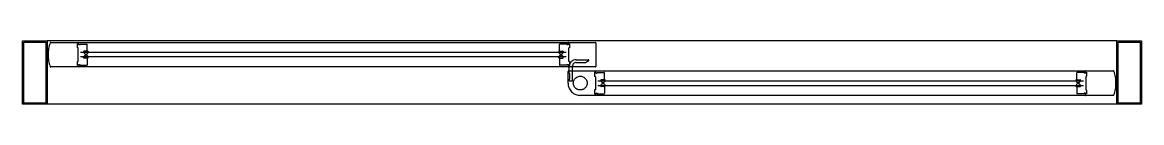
# Model space of a CAD drawing. Header units: millimetres. Extents: x -121354 to 132141, y -64344 to 350.
# Drawn here: x 45760 to 47760, y -13010 to -12896 of the extents above; entities that cross this region are included whole.
import ezdxf

# ---------------------------------------------------------------- set-up
doc = ezdxf.new("R2010")
doc.units = ezdxf.units.MM
doc.layers.add('Block_SSD_2001', color=7, linetype='CONTINUOUS')

msp = doc.modelspace()

# ---------------------------------------------------------------- linework, layer by layer
at = {"layer": 'Block_SSD_2001'}
for points, degree in [([(45760.1, -12895.6, 0), (45804.1, -12895.6, 0)], 1), ([(45760.1, -13009.6, 0), (45760.1, -12895.6, 0)], 1), ([(45762.4, -12897.9, 0), (45801.8, -12897.9, 0)], 1), ([(45762.4, -13007.3, 0), (45762.4, -12897.9, 0)], 1), ([(45801.8, -12897.9, 0), (45801.8, -13007.3, 0)], 1), ([(47716.1, -12895.6, 0), (45804.1, -12895.6, 0)], 1), ([(45804.1, -12895.6, 0), (45804.1, -13009.6, 0)], 1), ([(45810.7, -12898.6, 0), (45860.1, -12898.6, 0)], 1), ([(45861.1, -12902, 0), (45861.1, -12898.6, 0)], 1), ([(45861.1, -12898.6, 0), (46735.1, -12898.6, 0)], 1), ([(46735.1, -12902, 0), (46735.1, -12898.6, 0)], 1), ([(46736.1, -12898.6, 0), (46784.1, -12898.6, 0)], 1), ([(46785.1, -12899.6, 0), (46785.1, -12941.6, 0)], 1), ([(47716.1, -12895.6, 0), (47760.1, -12895.6, 0)], 1), ([(47716.1, -13009.6, 0), (47716.1, -12895.6, 0)], 1), ([(47718.4, -12897.9, 0), (47757.8, -12897.9, 0)], 1), ([(47718.4, -13007.3, 0), (47718.4, -12897.9, 0)], 1), ([(47757.8, -12897.9, 0), (47757.8, -13007.3, 0)], 1), ([(47760.1, -12895.6, 0), (47760.1, -13009.6, 0)], 1), ([(45858.6, -12908.1, 0), (45858.6, -12901, 0)], 1), ([(45858.6, -12901, 0), (45861.2, -12902.5, 0)], 1), ([(45859.3, -12908.6, 0), (45859.1, -12908.6, 0)], 1), ([(45860, -12931.8, 0), (45860, -12909.3, 0)], 1), ([(45861.2, -12902.5, 0), (45861.2, -12902.6, 0), (45861.3, -12902.6, 0)], 2), ([(45861.3, -12902.6, 0), (45862.8, -12902.6, 0)], 1), ([(45863.1, -12902.3, 0), (45863.1, -12901.8, 0)], 1), ([(45863.4, -12901.6, 0), (45875.8, -12901.6, 0)], 1), ([(46732.1, -12916.6, 0), (45864.1, -12916.6, 0)], 1), ([(45869.6, -12915.1, 0), (45869.6, -12915.6, 0)], 1), ([(45877.1, -12914.6, 0), (45870.1, -12914.6, 0)], 1), ([(45875.1, -12914.6, 0), (45874.8, -12914.6, 0)], 1), ([(45876.1, -12913.6, 0), (45876.1, -12901.9, 0)], 1), ([(45877.6, -12915.1, 0), (45877.6, -12915.6, 0)], 1), ([(46718.6, -12915.1, 0), (46718.6, -12915.6, 0)], 1), ([(46719.1, -12914.6, 0), (46726.1, -12914.6, 0)], 1), ([(46720.1, -12913.6, 0), (46720.1, -12901.9, 0)], 1), ([(46732.9, -12901.6, 0), (46720.4, -12901.6, 0)], 1), ([(46721.1, -12914.6, 0), (46721.4, -12914.6, 0)], 1), ([(46726.6, -12915.1, 0), (46726.6, -12915.6, 0)], 1), ([(46733.1, -12902.3, 0), (46733.1, -12901.8, 0)], 1), ([(46734.9, -12902.6, 0), (46733.4, -12902.6, 0)], 1), ([(46734.9, -12902.6, 0), (46735, -12902.6, 0), (46735, -12902.5, 0)], 2), ([(46735, -12902.5, 0), (46737.6, -12901, 0)], 1), ([(46736.2, -12909.3, 0), (46736.2, -12931.8, 0)], 1), ([(46737.1, -12908.6, 0), (46737, -12908.6, 0)], 1), ([(46737.6, -12901, 0), (46737.6, -12908.1, 0)], 1), ([(45858.6, -12940.1, 0), (45858.6, -12933.1, 0)], 1), ([(45861.2, -12938.6, 0), (45858.6, -12940.1, 0)], 1), ([(45859.1, -12932.6, 0), (45859.3, -12932.6, 0)], 1), ([(45861.1, -12939.2, 0), (45861.1, -12942.6, 0)], 1), ([(45861.3, -12938.6, 0), (45861.2, -12938.6, 0), (45861.2, -12938.6, 0)], 2), ([(45861.3, -12938.6, 0), (45862.8, -12938.6, 0)], 1), ([(45863.1, -12938.9, 0), (45863.1, -12939.3, 0)], 1), ([(45863.4, -12939.6, 0), (45875.8, -12939.6, 0)], 1), ([(46732.1, -12924.6, 0), (45864.1, -12924.6, 0)], 1), ([(45869.6, -12926.1, 0), (45869.6, -12925.6, 0)], 1), ([(45877.1, -12926.6, 0), (45870.1, -12926.6, 0)], 1), ([(45876.1, -12927.6, 0), (45876.1, -12939.3, 0)], 1), ([(45877.6, -12926.1, 0), (45877.6, -12925.6, 0)], 1), ([(46718.6, -12926.1, 0), (46718.6, -12925.6, 0)], 1), ([(46719.1, -12926.6, 0), (46726.1, -12926.6, 0)], 1), ([(46720.1, -12927.6, 0), (46720.1, -12939.3, 0)], 1), ([(46732.9, -12939.6, 0), (46720.4, -12939.6, 0)], 1), ([(46721.1, -12926.6, 0), (46721.4, -12926.6, 0)], 1), ([(46724.1, -12926.6, 0), (46723.8, -12926.6, 0)], 1), ([(46726.6, -12926.1, 0), (46726.6, -12925.6, 0)], 1), ([(46733.1, -12938.9, 0), (46733.1, -12939.3, 0)], 1), ([(46734.9, -12938.6, 0), (46733.4, -12938.6, 0)], 1), ([(46735, -12938.6, 0), (46735, -12938.6, 0), (46734.9, -12938.6, 0)], 2), ([(46737.6, -12940.1, 0), (46735, -12938.6, 0)], 1), ([(46735.1, -12939.2, 0), (46735.1, -12942.6, 0)], 1), ([(46737, -12932.6, 0), (46737.1, -12932.6, 0)], 1), ([(46737.6, -12933.1, 0), (46737.6, -12940.1, 0)], 1), ([(46749.4, -12929.6, 0), (46771.4, -12929.6, 0)], 1), ([(46749.4, -12934.6, 0), (46766.2, -12934.6, 0)], 1), ([(46766.2, -12934.6, 0), (46766.4, -12934.6, 0), (46766.6, -12934.5, 0), (46766.7, -12934.4, 0)], 3), ([(46766.7, -12934.4, 0), (46771.9, -12931.4, 0)], 1), ([(45860.1, -12942.6, 0), (45810.7, -12942.6, 0)], 1), ([(46735.1, -12942.6, 0), (45861.1, -12942.6, 0)], 1), ([(46735.1, -12971.6, 0), (46735.1, -12950.6, 0)], 1), ([(46784.1, -12942.6, 0), (46736.1, -12942.6, 0)], 1), ([(46736.1, -12949.6, 0), (46784.1, -12949.6, 0)], 1), ([(46737.4, -12954.1, 0), (46737.4, -12941.6, 0)], 1), ([(46737.9, -12954.6, 0), (46738.1, -12954.6, 0)], 1), ([(46738.4, -12964.3, 0), (46738.4, -12954.9, 0)], 1), ([(46743.4, -12967.3, 0), (46743.4, -12940.6, 0)], 1), ([(46782.6, -12952, 0), (46782.6, -12959.1, 0)], 1), ([(46785.2, -12953.5, 0), (46782.6, -12952, 0)], 1), ([(46783.1, -12959.6, 0), (46783.3, -12959.6, 0)], 1), ([(46785.1, -12949.6, 0), (47659.3, -12949.6, 0)], 1), ([(46785.1, -12953, 0), (46785.1, -12949.6, 0)], 1), ([(46785.2, -12953.5, 0), (46785.2, -12953.6, 0), (46785.3, -12953.6, 0)], 2), ([(46785.3, -12953.6, 0), (46786.8, -12953.6, 0)], 1), ([(46787.1, -12953.3, 0), (46787.1, -12952.8, 0)], 1), ([(46787.4, -12952.6, 0), (46799.8, -12952.6, 0)], 1), ([(46800.1, -12964.6, 0), (46800.1, -12952.9, 0)], 1), ([(47644.3, -12964.6, 0), (47644.3, -12952.9, 0)], 1), ([(47657.1, -12952.6, 0), (47644.6, -12952.6, 0)], 1), ([(47657.3, -12953.3, 0), (47657.3, -12952.8, 0)], 1), ([(47659.1, -12953.6, 0), (47657.6, -12953.6, 0)], 1), ([(47659.1, -12953.6, 0), (47659.2, -12953.6, 0), (47659.2, -12953.5, 0)], 2), ([(47659.2, -12953.5, 0), (47661.8, -12952, 0)], 1), ([(47659.3, -12953, 0), (47659.3, -12949.6, 0)], 1), ([(47660.3, -12949.6, 0), (47709.7, -12949.6, 0)], 1), ([(47661.3, -12959.6, 0), (47661.2, -12959.6, 0)], 1), ([(47661.8, -12952, 0), (47661.8, -12959.1, 0)], 1), ([(46737.4, -12967.3, 0), (46737.4, -12965.1, 0)], 1), ([(46737.7, -12967.6, 0), (46743.1, -12967.6, 0)], 1), ([(46737.9, -12964.6, 0), (46738.1, -12964.6, 0)], 1), ([(46784, -12960.3, 0), (46784, -12982.8, 0)], 1), ([(46788.1, -12967.6, 0), (47656.3, -12967.6, 0)], 1), ([(46788.1, -12975.6, 0), (47656.3, -12975.6, 0)], 1), ([(46793.6, -12966.1, 0), (46793.6, -12966.6, 0)], 1), ([(46793.6, -12977.1, 0), (46793.6, -12976.6, 0)], 1), ([(46801.1, -12965.6, 0), (46794.1, -12965.6, 0)], 1), ([(46801.1, -12977.6, 0), (46794.1, -12977.6, 0)], 1), ([(46796.1, -12977.6, 0), (46796.4, -12977.6, 0)], 1), ([(46799.1, -12965.6, 0), (46798.8, -12965.6, 0)], 1), ([(46799.1, -12977.6, 0), (46798.8, -12977.6, 0)], 1), ([(46800.1, -12978.6, 0), (46800.1, -12990.3, 0)], 1), ([(46801.6, -12966.1, 0), (46801.6, -12966.6, 0)], 1), ([(46801.6, -12977.1, 0), (46801.6, -12976.6, 0)], 1), ([(47642.8, -12966.1, 0), (47642.8, -12966.6, 0)], 1), ([(47642.8, -12977.1, 0), (47642.8, -12976.6, 0)], 1), ([(47643.3, -12965.6, 0), (47650.3, -12965.6, 0)], 1), ([(47643.3, -12977.6, 0), (47650.3, -12977.6, 0)], 1), ([(47644.3, -12978.6, 0), (47644.3, -12990.3, 0)], 1), ([(47645.3, -12977.6, 0), (47645.6, -12977.6, 0)], 1), ([(47650.8, -12966.1, 0), (47650.8, -12966.6, 0)], 1), ([(47650.8, -12977.1, 0), (47650.8, -12976.6, 0)], 1), ([(47660.4, -12960.3, 0), (47660.4, -12982.8, 0)], 1), ([(46784.1, -12993.6, 0), (46757.1, -12993.6, 0)], 1), ([(46782.6, -12984.1, 0), (46782.6, -12991.1, 0)], 1), ([(46782.6, -12991.1, 0), (46785.2, -12989.6, 0)], 1), ([(46783.3, -12983.6, 0), (46783.1, -12983.6, 0)], 1), ([(46785.1, -12990.2, 0), (46785.1, -12993.6, 0)], 1), ([(47659.3, -12993.6, 0), (46785.1, -12993.6, 0)], 1), ([(46785.3, -12989.6, 0), (46785.2, -12989.6, 0), (46785.2, -12989.6, 0)], 2), ([(46785.3, -12989.6, 0), (46786.8, -12989.6, 0)], 1), ([(46787.1, -12989.9, 0), (46787.1, -12990.3, 0)], 1), ([(46787.4, -12990.6, 0), (46799.8, -12990.6, 0)], 1), ([(47657.1, -12990.6, 0), (47644.6, -12990.6, 0)], 1), ([(47657.3, -12989.9, 0), (47657.3, -12990.3, 0)], 1), ([(47659.1, -12989.6, 0), (47657.6, -12989.6, 0)], 1), ([(47659.2, -12989.6, 0), (47659.2, -12989.6, 0), (47659.1, -12989.6, 0)], 2), ([(47661.8, -12991.1, 0), (47659.2, -12989.6, 0)], 1), ([(47659.3, -12990.2, 0), (47659.3, -12993.6, 0)], 1), ([(47709.7, -12993.6, 0), (47660.3, -12993.6, 0)], 1), ([(47661.2, -12983.6, 0), (47661.3, -12983.6, 0)], 1), ([(47661.8, -12984.1, 0), (47661.8, -12991.1, 0)], 1), ([(45804.1, -13009.6, 0), (45760.1, -13009.6, 0)], 1), ([(45801.8, -13007.3, 0), (45762.4, -13007.3, 0)], 1), ([(47716.1, -13009.6, 0), (45804.1, -13009.6, 0)], 1), ([(47760.1, -13009.6, 0), (47716.1, -13009.6, 0)], 1), ([(47757.8, -13007.3, 0), (47718.4, -13007.3, 0)], 1)]:
    msp.add_open_spline(points, degree=degree, dxfattribs=at)
for points, knots in [([(45809.8, -12899.2, 0), (45808.6, -12902.6, 0), (45807.7, -12906.1, 0), (45807, -12909.7, 0), (45806.4, -12913.2, 0), (45806.1, -12916.9, 0), (45806.1, -12920.6, 0), (45806.1, -12924.2, 0), (45806.4, -12927.9, 0), (45807, -12931.5, 0), (45807.7, -12935.1, 0), (45808.6, -12938.6, 0), (45809.8, -12941.9, 0)], [5.9433484, 5.9433484, 5.9433484, 5.9433484, 6.1132668, 6.1132668, 6.1132668, 6.2831853, 6.2831853, 6.2831853, 6.4531038, 6.4531038, 6.4531038, 6.6230222, 6.6230222, 6.6230222, 6.6230222]), ([(45810.7, -12898.6, 0), (45810.5, -12898.6, 0), (45810.3, -12898.6, 0), (45810.1, -12898.8, 0), (45810, -12898.9, 0), (45809.8, -12899.1, 0), (45809.8, -12899.2, 0)], [4.712389, 4.712389, 4.712389, 4.712389, 5.327869, 5.327869, 5.327869, 5.943348, 5.943348, 5.943348, 5.943348]), ([(45810.7, -12898.6, 0), (45810.5, -12898.6, 0), (45810.3, -12898.6, 0), (45810.1, -12898.8, 0), (45810, -12898.9, 0), (45809.8, -12899.1, 0), (45809.8, -12899.2, 0)], [4.712389, 4.712389, 4.712389, 4.712389, 5.327869, 5.327869, 5.327869, 5.943348, 5.943348, 5.943348, 5.943348]), ([(45861.1, -12899.6, 0), (45861.1, -12899.3, 0), (45861, -12899.1, 0), (45860.8, -12898.9, 0), (45860.6, -12898.7, 0), (45860.3, -12898.6, 0), (45860.1, -12898.6, 0)], [3.141593, 3.141593, 3.141593, 3.141593, 3.926991, 3.926991, 3.926991, 4.712389, 4.712389, 4.712389, 4.712389]), ([(46736.1, -12898.6, 0), (46735.9, -12898.6, 0), (46735.6, -12898.7, 0), (46735.4, -12898.9, 0), (46735.2, -12899.1, 0), (46735.1, -12899.3, 0), (46735.1, -12899.6, 0)], [4.712389, 4.712389, 4.712389, 4.712389, 5.497787, 5.497787, 5.497787, 6.283185, 6.283185, 6.283185, 6.283185]), ([(46736.1, -12898.6, 0), (46735.9, -12898.6, 0), (46735.6, -12898.7, 0), (46735.4, -12898.9, 0), (46735.2, -12899.1, 0), (46735.1, -12899.3, 0), (46735.1, -12899.6, 0)], [4.712389, 4.712389, 4.712389, 4.712389, 5.497787, 5.497787, 5.497787, 6.283185, 6.283185, 6.283185, 6.283185]), ([(46785.1, -12899.6, 0), (46785.1, -12899.3, 0), (46785, -12899.1, 0), (46784.8, -12898.9, 0), (46784.6, -12898.7, 0), (46784.3, -12898.6, 0), (46784.1, -12898.6, 0)], [3.141593, 3.141593, 3.141593, 3.141593, 3.926991, 3.926991, 3.926991, 4.712389, 4.712389, 4.712389, 4.712389]), ([(45858.6, -12908.1, 0), (45858.6, -12908.2, 0), (45858.6, -12908.3, 0), (45858.7, -12908.4, 0), (45858.8, -12908.5, 0), (45859, -12908.6, 0), (45859.1, -12908.6, 0)], [0, 0, 0, 0, 0.785398, 0.785398, 0.785398, 1.570796, 1.570796, 1.570796, 1.570796]), ([(45860, -12909.3, 0), (45860, -12909.1, 0), (45859.9, -12908.9, 0), (45859.8, -12908.8, 0), (45859.6, -12908.6, 0), (45859.4, -12908.6, 0), (45859.3, -12908.6, 0)], [3.141593, 3.141593, 3.141593, 3.141593, 3.926991, 3.926991, 3.926991, 4.712389, 4.712389, 4.712389, 4.712389]), ([(45860.7, -12902.2, 0), (45860.7, -12902.3, 0), (45860.8, -12902.3, 0), (45861, -12902.2, 0), (45861.1, -12902.2, 0), (45861.1, -12902.1, 0), (45861.1, -12902, 0)], [1.047198, 1.047198, 1.047198, 1.047198, 2.094395, 2.094395, 2.094395, 3.141593, 3.141593, 3.141593, 3.141593]), ([(45862.8, -12902.6, 0), (45862.9, -12902.6, 0), (45863, -12902.5, 0), (45863, -12902.5, 0), (45863.1, -12902.4, 0), (45863.1, -12902.3, 0), (45863.1, -12902.3, 0)], [1.570796, 1.570796, 1.570796, 1.570796, 2.356194, 2.356194, 2.356194, 3.141593, 3.141593, 3.141593, 3.141593]), ([(45863.4, -12901.6, 0), (45863.3, -12901.6, 0), (45863.2, -12901.6, 0), (45863.2, -12901.6, 0), (45863.1, -12901.7, 0), (45863.1, -12901.8, 0), (45863.1, -12901.8, 0)], [4.712389, 4.712389, 4.712389, 4.712389, 5.497787, 5.497787, 5.497787, 6.283185, 6.283185, 6.283185, 6.283185]), ([(45870.1, -12914.6, 0), (45870, -12914.6, 0), (45869.8, -12914.6, 0), (45869.7, -12914.7, 0), (45869.6, -12914.8, 0), (45869.6, -12915, 0), (45869.6, -12915.1, 0)], [4.712389, 4.712389, 4.712389, 4.712389, 5.497787, 5.497787, 5.497787, 6.283185, 6.283185, 6.283185, 6.283185]), ([(45869.6, -12915.6, 0), (45869.6, -12916, 0), (45869.7, -12916.5, 0), (45869.9, -12917, 0), (45870.1, -12917.5, 0), (45870.4, -12918, 0), (45870.8, -12918.4, 0), (45871.2, -12918.8, 0), (45871.6, -12919.1, 0), (45872.1, -12919.3, 0), (45872.6, -12919.5, 0), (45873.1, -12919.6, 0), (45873.6, -12919.6, 0), (45874.1, -12919.6, 0), (45874.6, -12919.5, 0), (45875.1, -12919.3, 0), (45875.6, -12919.1, 0), (45876, -12918.8, 0), (45876.4, -12918.4, 0), (45876.8, -12918, 0), (45877.1, -12917.5, 0), (45877.3, -12917, 0), (45877.5, -12916.5, 0), (45877.6, -12916, 0), (45877.6, -12915.6, 0)], [0, 0, 0, 0, 0.392699, 0.392699, 0.392699, 0.785398, 0.785398, 0.785398, 1.178097, 1.178097, 1.178097, 1.570796, 1.570796, 1.570796, 1.963495, 1.963495, 1.963495, 2.356194, 2.356194, 2.356194, 2.748894, 2.748894, 2.748894, 3.141593, 3.141593, 3.141593, 3.141593]), ([(45875.1, -12914.6, 0), (45875.3, -12914.6, 0), (45875.6, -12914.5, 0), (45875.8, -12914.3, 0), (45876, -12914.1, 0), (45876.1, -12913.8, 0), (45876.1, -12913.6, 0)], [1.570796, 1.570796, 1.570796, 1.570796, 2.356194, 2.356194, 2.356194, 3.141593, 3.141593, 3.141593, 3.141593]), ([(45876.1, -12901.9, 0), (45876.1, -12901.8, 0), (45876.1, -12901.7, 0), (45876, -12901.7, 0), (45876, -12901.6, 0), (45875.9, -12901.6, 0), (45875.8, -12901.6, 0)], [3.141593, 3.141593, 3.141593, 3.141593, 3.926991, 3.926991, 3.926991, 4.712389, 4.712389, 4.712389, 4.712389]), ([(45877.6, -12915.1, 0), (45877.6, -12915, 0), (45877.6, -12914.8, 0), (45877.5, -12914.7, 0), (45877.4, -12914.6, 0), (45877.2, -12914.6, 0), (45877.1, -12914.6, 0)], [3.141593, 3.141593, 3.141593, 3.141593, 3.926991, 3.926991, 3.926991, 4.712389, 4.712389, 4.712389, 4.712389]), ([(46719.1, -12914.6, 0), (46719, -12914.6, 0), (46718.8, -12914.6, 0), (46718.7, -12914.7, 0), (46718.6, -12914.8, 0), (46718.6, -12915, 0), (46718.6, -12915.1, 0)], [4.712389, 4.712389, 4.712389, 4.712389, 5.497787, 5.497787, 5.497787, 6.283185, 6.283185, 6.283185, 6.283185]), ([(46718.6, -12915.6, 0), (46718.6, -12916, 0), (46718.7, -12916.5, 0), (46718.9, -12917, 0), (46719.1, -12917.5, 0), (46719.4, -12918, 0), (46719.8, -12918.4, 0), (46720.2, -12918.8, 0), (46720.6, -12919.1, 0), (46721.1, -12919.3, 0), (46721.6, -12919.5, 0), (46722.1, -12919.6, 0), (46722.6, -12919.6, 0), (46723.1, -12919.6, 0), (46723.6, -12919.5, 0), (46724.1, -12919.3, 0), (46724.6, -12919.1, 0), (46725, -12918.8, 0), (46725.4, -12918.4, 0), (46725.8, -12918, 0), (46726.1, -12917.5, 0), (46726.3, -12917, 0), (46726.5, -12916.5, 0), (46726.6, -12916, 0), (46726.6, -12915.6, 0)], [0, 0, 0, 0, 0.392699, 0.392699, 0.392699, 0.785398, 0.785398, 0.785398, 1.178097, 1.178097, 1.178097, 1.570796, 1.570796, 1.570796, 1.963495, 1.963495, 1.963495, 2.356194, 2.356194, 2.356194, 2.748894, 2.748894, 2.748894, 3.141593, 3.141593, 3.141593, 3.141593]), ([(46720.4, -12901.6, 0), (46720.3, -12901.6, 0), (46720.2, -12901.6, 0), (46720.2, -12901.7, 0), (46720.1, -12901.7, 0), (46720.1, -12901.8, 0), (46720.1, -12901.9, 0)], [4.712389, 4.712389, 4.712389, 4.712389, 5.497787, 5.497787, 5.497787, 6.283185, 6.283185, 6.283185, 6.283185]), ([(46720.1, -12913.6, 0), (46720.1, -12913.8, 0), (46720.2, -12914.1, 0), (46720.4, -12914.3, 0), (46720.6, -12914.5, 0), (46720.9, -12914.6, 0), (46721.1, -12914.6, 0)], [0, 0, 0, 0, 0.785398, 0.785398, 0.785398, 1.570796, 1.570796, 1.570796, 1.570796]), ([(46726.6, -12915.1, 0), (46726.6, -12915, 0), (46726.6, -12914.8, 0), (46726.5, -12914.7, 0), (46726.4, -12914.6, 0), (46726.2, -12914.6, 0), (46726.1, -12914.6, 0)], [3.141593, 3.141593, 3.141593, 3.141593, 3.926991, 3.926991, 3.926991, 4.712389, 4.712389, 4.712389, 4.712389]), ([(46733.1, -12901.8, 0), (46733.1, -12901.8, 0), (46733.1, -12901.7, 0), (46733, -12901.6, 0), (46733, -12901.6, 0), (46732.9, -12901.6, 0), (46732.9, -12901.6, 0)], [3.141593, 3.141593, 3.141593, 3.141593, 3.926991, 3.926991, 3.926991, 4.712389, 4.712389, 4.712389, 4.712389]), ([(46733.1, -12902.3, 0), (46733.1, -12902.3, 0), (46733.1, -12902.4, 0), (46733.2, -12902.5, 0), (46733.2, -12902.5, 0), (46733.3, -12902.6, 0), (46733.4, -12902.6, 0)], [0, 0, 0, 0, 0.785398, 0.785398, 0.785398, 1.570796, 1.570796, 1.570796, 1.570796]), ([(46735.1, -12902, 0), (46735.1, -12902.1, 0), (46735.1, -12902.2, 0), (46735.3, -12902.2, 0), (46735.4, -12902.3, 0), (46735.5, -12902.3, 0), (46735.6, -12902.2, 0)], [0, 0, 0, 0, 1.047198, 1.047198, 1.047198, 2.094395, 2.094395, 2.094395, 2.094395]), ([(46737, -12908.6, 0), (46736.8, -12908.6, 0), (46736.6, -12908.6, 0), (46736.4, -12908.8, 0), (46736.3, -12908.9, 0), (46736.2, -12909.1, 0), (46736.2, -12909.3, 0)], [4.712389, 4.712389, 4.712389, 4.712389, 5.497787, 5.497787, 5.497787, 6.283185, 6.283185, 6.283185, 6.283185]), ([(46737.1, -12908.6, 0), (46737.2, -12908.6, 0), (46737.4, -12908.5, 0), (46737.5, -12908.4, 0), (46737.6, -12908.3, 0), (46737.6, -12908.2, 0), (46737.6, -12908.1, 0)], [1.570796, 1.570796, 1.570796, 1.570796, 2.356194, 2.356194, 2.356194, 3.141593, 3.141593, 3.141593, 3.141593]), ([(45859.1, -12932.6, 0), (45859, -12932.6, 0), (45858.8, -12932.6, 0), (45858.7, -12932.7, 0), (45858.6, -12932.8, 0), (45858.6, -12933, 0), (45858.6, -12933.1, 0)], [4.712389, 4.712389, 4.712389, 4.712389, 5.497787, 5.497787, 5.497787, 6.283185, 6.283185, 6.283185, 6.283185]), ([(45859.3, -12932.6, 0), (45859.4, -12932.6, 0), (45859.6, -12932.5, 0), (45859.8, -12932.4, 0), (45859.9, -12932.2, 0), (45860, -12932, 0), (45860, -12931.8, 0)], [1.570796, 1.570796, 1.570796, 1.570796, 2.356194, 2.356194, 2.356194, 3.141593, 3.141593, 3.141593, 3.141593]), ([(45861.1, -12939.2, 0), (45861.1, -12939.1, 0), (45861.1, -12939, 0), (45861, -12938.9, 0), (45860.8, -12938.8, 0), (45860.7, -12938.9, 0), (45860.7, -12938.9, 0)], [3.141593, 3.141593, 3.141593, 3.141593, 4.18879, 4.18879, 4.18879, 5.235988, 5.235988, 5.235988, 5.235988]), ([(45863.1, -12938.9, 0), (45863.1, -12938.8, 0), (45863.1, -12938.7, 0), (45863, -12938.7, 0), (45863, -12938.6, 0), (45862.9, -12938.6, 0), (45862.8, -12938.6, 0)], [3.141593, 3.141593, 3.141593, 3.141593, 3.926991, 3.926991, 3.926991, 4.712389, 4.712389, 4.712389, 4.712389]), ([(45863.1, -12939.3, 0), (45863.1, -12939.4, 0), (45863.1, -12939.4, 0), (45863.2, -12939.5, 0), (45863.2, -12939.5, 0), (45863.3, -12939.6, 0), (45863.4, -12939.6, 0)], [0, 0, 0, 0, 0.785398, 0.785398, 0.785398, 1.570796, 1.570796, 1.570796, 1.570796]), ([(45877.6, -12925.6, 0), (45877.6, -12925.1, 0), (45877.5, -12924.6, 0), (45877.3, -12924.1, 0), (45877.1, -12923.6, 0), (45876.8, -12923.1, 0), (45876.4, -12922.7, 0), (45876, -12922.3, 0), (45875.6, -12922, 0), (45875.1, -12921.9, 0), (45874.6, -12921.7, 0), (45874.1, -12921.6, 0), (45873.6, -12921.6, 0), (45873.1, -12921.6, 0), (45872.6, -12921.7, 0), (45872.1, -12921.9, 0), (45871.6, -12922, 0), (45871.2, -12922.3, 0), (45870.8, -12922.7, 0), (45870.4, -12923.1, 0), (45870.1, -12923.6, 0), (45869.9, -12924.1, 0), (45869.7, -12924.6, 0), (45869.6, -12925.1, 0), (45869.6, -12925.6, 0)], [3.141593, 3.141593, 3.141593, 3.141593, 3.534292, 3.534292, 3.534292, 3.926991, 3.926991, 3.926991, 4.31969, 4.31969, 4.31969, 4.712389, 4.712389, 4.712389, 5.105088, 5.105088, 5.105088, 5.497787, 5.497787, 5.497787, 5.890486, 5.890486, 5.890486, 6.283185, 6.283185, 6.283185, 6.283185]), ([(45869.6, -12926.1, 0), (45869.6, -12926.2, 0), (45869.6, -12926.3, 0), (45869.7, -12926.4, 0), (45869.8, -12926.5, 0), (45870, -12926.6, 0), (45870.1, -12926.6, 0)], [0, 0, 0, 0, 0.785398, 0.785398, 0.785398, 1.570796, 1.570796, 1.570796, 1.570796]), ([(45876.1, -12927.6, 0), (45876.1, -12927.3, 0), (45876, -12927.1, 0), (45875.8, -12926.9, 0), (45875.6, -12926.7, 0), (45875.3, -12926.6, 0), (45875.1, -12926.6, 0)], [3.141593, 3.141593, 3.141593, 3.141593, 3.926991, 3.926991, 3.926991, 4.712389, 4.712389, 4.712389, 4.712389]), ([(45875.8, -12939.6, 0), (45875.9, -12939.6, 0), (45876, -12939.5, 0), (45876, -12939.5, 0), (45876.1, -12939.4, 0), (45876.1, -12939.3, 0), (45876.1, -12939.3, 0)], [1.570796, 1.570796, 1.570796, 1.570796, 2.356194, 2.356194, 2.356194, 3.141593, 3.141593, 3.141593, 3.141593]), ([(45877.1, -12926.6, 0), (45877.2, -12926.6, 0), (45877.4, -12926.5, 0), (45877.5, -12926.4, 0), (45877.6, -12926.3, 0), (45877.6, -12926.2, 0), (45877.6, -12926.1, 0)], [1.570796, 1.570796, 1.570796, 1.570796, 2.356194, 2.356194, 2.356194, 3.141593, 3.141593, 3.141593, 3.141593]), ([(46726.6, -12925.6, 0), (46726.6, -12925.1, 0), (46726.5, -12924.6, 0), (46726.3, -12924.1, 0), (46726.1, -12923.6, 0), (46725.8, -12923.1, 0), (46725.4, -12922.7, 0), (46725, -12922.3, 0), (46724.6, -12922, 0), (46724.1, -12921.9, 0), (46723.6, -12921.7, 0), (46723.1, -12921.6, 0), (46722.6, -12921.6, 0), (46722.1, -12921.6, 0), (46721.6, -12921.7, 0), (46721.1, -12921.9, 0), (46720.6, -12922, 0), (46720.2, -12922.3, 0), (46719.8, -12922.7, 0), (46719.4, -12923.1, 0), (46719.1, -12923.6, 0), (46718.9, -12924.1, 0), (46718.7, -12924.6, 0), (46718.6, -12925.1, 0), (46718.6, -12925.6, 0)], [3.141593, 3.141593, 3.141593, 3.141593, 3.534292, 3.534292, 3.534292, 3.926991, 3.926991, 3.926991, 4.31969, 4.31969, 4.31969, 4.712389, 4.712389, 4.712389, 5.105088, 5.105088, 5.105088, 5.497787, 5.497787, 5.497787, 5.890486, 5.890486, 5.890486, 6.283185, 6.283185, 6.283185, 6.283185]), ([(46718.6, -12926.1, 0), (46718.6, -12926.2, 0), (46718.6, -12926.3, 0), (46718.7, -12926.4, 0), (46718.8, -12926.5, 0), (46719, -12926.6, 0), (46719.1, -12926.6, 0)], [0, 0, 0, 0, 0.785398, 0.785398, 0.785398, 1.570796, 1.570796, 1.570796, 1.570796]), ([(46721.1, -12926.6, 0), (46720.9, -12926.6, 0), (46720.6, -12926.7, 0), (46720.4, -12926.9, 0), (46720.2, -12927.1, 0), (46720.1, -12927.3, 0), (46720.1, -12927.6, 0)], [4.712389, 4.712389, 4.712389, 4.712389, 5.497787, 5.497787, 5.497787, 6.283185, 6.283185, 6.283185, 6.283185]), ([(46720.1, -12939.3, 0), (46720.1, -12939.3, 0), (46720.1, -12939.4, 0), (46720.2, -12939.5, 0), (46720.2, -12939.5, 0), (46720.3, -12939.6, 0), (46720.4, -12939.6, 0)], [0, 0, 0, 0, 0.785398, 0.785398, 0.785398, 1.570796, 1.570796, 1.570796, 1.570796]), ([(46726.1, -12926.6, 0), (46726.2, -12926.6, 0), (46726.4, -12926.5, 0), (46726.5, -12926.4, 0), (46726.6, -12926.3, 0), (46726.6, -12926.2, 0), (46726.6, -12926.1, 0)], [1.570796, 1.570796, 1.570796, 1.570796, 2.356194, 2.356194, 2.356194, 3.141593, 3.141593, 3.141593, 3.141593]), ([(46732.9, -12939.6, 0), (46732.9, -12939.6, 0), (46733, -12939.5, 0), (46733, -12939.5, 0), (46733.1, -12939.4, 0), (46733.1, -12939.4, 0), (46733.1, -12939.3, 0)], [1.570796, 1.570796, 1.570796, 1.570796, 2.356194, 2.356194, 2.356194, 3.141593, 3.141593, 3.141593, 3.141593]), ([(46733.4, -12938.6, 0), (46733.3, -12938.6, 0), (46733.2, -12938.6, 0), (46733.2, -12938.7, 0), (46733.1, -12938.7, 0), (46733.1, -12938.8, 0), (46733.1, -12938.9, 0)], [4.712389, 4.712389, 4.712389, 4.712389, 5.497787, 5.497787, 5.497787, 6.283185, 6.283185, 6.283185, 6.283185]), ([(46735.6, -12938.9, 0), (46735.5, -12938.9, 0), (46735.4, -12938.8, 0), (46735.3, -12938.9, 0), (46735.1, -12939, 0), (46735.1, -12939.1, 0), (46735.1, -12939.2, 0)], [4.18879, 4.18879, 4.18879, 4.18879, 5.235988, 5.235988, 5.235988, 6.283185, 6.283185, 6.283185, 6.283185]), ([(46736.2, -12931.8, 0), (46736.2, -12932, 0), (46736.3, -12932.2, 0), (46736.4, -12932.4, 0), (46736.6, -12932.5, 0), (46736.8, -12932.6, 0), (46737, -12932.6, 0)], [0, 0, 0, 0, 0.785398, 0.785398, 0.785398, 1.570796, 1.570796, 1.570796, 1.570796]), ([(46737.6, -12933.1, 0), (46737.6, -12933, 0), (46737.6, -12932.8, 0), (46737.5, -12932.7, 0), (46737.4, -12932.6, 0), (46737.2, -12932.6, 0), (46737.1, -12932.6, 0)], [3.141593, 3.141593, 3.141593, 3.141593, 3.926991, 3.926991, 3.926991, 4.712389, 4.712389, 4.712389, 4.712389]), ([(46749.4, -12929.6, 0), (46748, -12929.6, 0), (46746.5, -12929.8, 0), (46745, -12930.4, 0), (46743.5, -12931, 0), (46742.1, -12931.9, 0), (46740.9, -12933.1, 0), (46739.7, -12934.3, 0), (46738.8, -12935.7, 0), (46738.2, -12937.2, 0), (46737.7, -12938.6, 0), (46737.4, -12940.2, 0), (46737.4, -12941.6, 0)], [4.712389, 4.712389, 4.712389, 4.712389, 5.105088, 5.105088, 5.105088, 5.497787, 5.497787, 5.497787, 5.890486, 5.890486, 5.890486, 6.283185, 6.283185, 6.283185, 6.283185]), ([(46749.4, -12934.6, 0), (46748.7, -12934.6, 0), (46747.9, -12934.7, 0), (46747.2, -12935, 0), (46746.5, -12935.3, 0), (46745.7, -12935.7, 0), (46745.2, -12936.3, 0), (46744.6, -12936.9, 0), (46744.1, -12937.6, 0), (46743.8, -12938.4, 0), (46743.5, -12939.1, 0), (46743.4, -12939.9, 0), (46743.4, -12940.6, 0)], [4.712389, 4.712389, 4.712389, 4.712389, 5.105088, 5.105088, 5.105088, 5.497787, 5.497787, 5.497787, 5.890486, 5.890486, 5.890486, 6.283185, 6.283185, 6.283185, 6.283185]), ([(46771.9, -12931.4, 0), (46772.1, -12931.3, 0), (46772.2, -12931.2, 0), (46772.3, -12931, 0), (46772.4, -12930.7, 0), (46772.4, -12930.5, 0), (46772.4, -12930.3, 0), (46772.3, -12930.1, 0), (46772.2, -12929.9, 0), (46772, -12929.8, 0), (46771.8, -12929.6, 0), (46771.6, -12929.6, 0), (46771.4, -12929.6, 0)], [2.094395, 2.094395, 2.094395, 2.094395, 2.748894, 2.748894, 2.748894, 3.403392, 3.403392, 3.403392, 4.057891, 4.057891, 4.057891, 4.712389, 4.712389, 4.712389, 4.712389]), ([(45809.8, -12941.9, 0), (45809.8, -12942.1, 0), (45810, -12942.3, 0), (45810.1, -12942.4, 0), (45810.3, -12942.5, 0), (45810.5, -12942.6, 0), (45810.7, -12942.6, 0)], [0.339837, 0.339837, 0.339837, 0.339837, 0.955317, 0.955317, 0.955317, 1.570796, 1.570796, 1.570796, 1.570796]), ([(45809.8, -12941.9, 0), (45809.8, -12942.1, 0), (45810, -12942.3, 0), (45810.1, -12942.4, 0), (45810.3, -12942.5, 0), (45810.5, -12942.6, 0), (45810.7, -12942.6, 0)], [0.339837, 0.339837, 0.339837, 0.339837, 0.955317, 0.955317, 0.955317, 1.570796, 1.570796, 1.570796, 1.570796]), ([(45860.1, -12942.6, 0), (45860.3, -12942.6, 0), (45860.6, -12942.5, 0), (45860.8, -12942.3, 0), (45861, -12942.1, 0), (45861.1, -12941.8, 0), (45861.1, -12941.6, 0)], [1.570796, 1.570796, 1.570796, 1.570796, 2.356194, 2.356194, 2.356194, 3.141593, 3.141593, 3.141593, 3.141593]), ([(46735.1, -12941.6, 0), (46735.1, -12941.8, 0), (46735.2, -12942.1, 0), (46735.4, -12942.3, 0), (46735.6, -12942.5, 0), (46735.9, -12942.6, 0), (46736.1, -12942.6, 0)], [0, 0, 0, 0, 0.785398, 0.785398, 0.785398, 1.570796, 1.570796, 1.570796, 1.570796]), ([(46735.1, -12941.6, 0), (46735.1, -12941.8, 0), (46735.2, -12942.1, 0), (46735.4, -12942.3, 0), (46735.6, -12942.5, 0), (46735.9, -12942.6, 0), (46736.1, -12942.6, 0)], [0, 0, 0, 0, 0.785398, 0.785398, 0.785398, 1.570796, 1.570796, 1.570796, 1.570796]), ([(46736.1, -12949.6, 0), (46735.9, -12949.6, 0), (46735.6, -12949.7, 0), (46735.4, -12949.9, 0), (46735.2, -12950.1, 0), (46735.1, -12950.3, 0), (46735.1, -12950.6, 0)], [4.712389, 4.712389, 4.712389, 4.712389, 5.497787, 5.497787, 5.497787, 6.283185, 6.283185, 6.283185, 6.283185]), ([(46737.4, -12954.1, 0), (46737.4, -12954.2, 0), (46737.4, -12954.3, 0), (46737.5, -12954.4, 0), (46737.6, -12954.5, 0), (46737.8, -12954.6, 0), (46737.9, -12954.6, 0)], [0, 0, 0, 0, 0.785398, 0.785398, 0.785398, 1.570796, 1.570796, 1.570796, 1.570796]), ([(46738.4, -12954.9, 0), (46738.4, -12954.8, 0), (46738.4, -12954.7, 0), (46738.3, -12954.7, 0), (46738.3, -12954.6, 0), (46738.2, -12954.6, 0), (46738.1, -12954.6, 0)], [3.141593, 3.141593, 3.141593, 3.141593, 3.926991, 3.926991, 3.926991, 4.712389, 4.712389, 4.712389, 4.712389]), ([(46744.6, -12971.6, 0), (46744.6, -12972.5, 0), (46744.7, -12973.4, 0), (46744.9, -12974.4, 0), (46745.2, -12975.3, 0), (46745.5, -12976.3, 0), (46746, -12977.3, 0), (46746.5, -12978.3, 0), (46747.2, -12979.2, 0), (46748, -12980, 0), (46748.8, -12980.9, 0), (46749.7, -12981.6, 0), (46750.8, -12982.2, 0), (46751.8, -12982.8, 0), (46752.9, -12983.3, 0), (46754, -12983.5, 0), (46755.1, -12983.8, 0), (46756.3, -12983.9, 0), (46757.4, -12983.9, 0), (46758.5, -12983.8, 0), (46759.5, -12983.6, 0), (46760.5, -12983.3, 0), (46761.4, -12983.1, 0), (46762.3, -12982.7, 0), (46763.1, -12982.2, 0), (46763.8, -12981.8, 0), (46764.6, -12981.2, 0), (46765.3, -12980.5, 0), (46766, -12979.9, 0), (46766.7, -12979.1, 0), (46767.3, -12978.1, 0), (46767.9, -12977.2, 0), (46768.4, -12976.2, 0), (46768.7, -12975, 0), (46769, -12973.9, 0), (46769.2, -12972.8, 0), (46769.2, -12971.6, 0), (46769.2, -12970.4, 0), (46769, -12969.2, 0), (46768.7, -12968.1, 0), (46768.4, -12967, 0), (46767.9, -12965.9, 0), (46767.3, -12965, 0), (46766.7, -12964.1, 0), (46766, -12963.3, 0), (46765.3, -12962.6, 0), (46764.6, -12961.9, 0), (46763.8, -12961.4, 0), (46763.1, -12960.9, 0), (46762.3, -12960.5, 0), (46761.4, -12960.1, 0), (46760.5, -12959.8, 0), (46759.5, -12959.5, 0), (46758.5, -12959.3, 0), (46757.4, -12959.3, 0), (46756.3, -12959.2, 0), (46755.1, -12959.3, 0), (46754, -12959.6, 0), (46752.9, -12959.9, 0), (46751.8, -12960.3, 0), (46750.8, -12960.9, 0), (46749.7, -12961.5, 0), (46748.8, -12962.3, 0), (46748, -12963.1, 0), (46747.2, -12963.9, 0), (46746.5, -12964.9, 0), (46746, -12965.8, 0), (46745.5, -12966.8, 0), (46745.2, -12967.8, 0), (46744.9, -12968.8, 0), (46744.7, -12969.7, 0), (46744.6, -12970.7, 0), (46744.6, -12971.6, 0)], [0, 0, 0, 0, 0.261799, 0.261799, 0.261799, 0.523599, 0.523599, 0.523599, 0.785398, 0.785398, 0.785398, 1.047198, 1.047198, 1.047198, 1.308997, 1.308997, 1.308997, 1.570796, 1.570796, 1.570796, 1.832596, 1.832596, 1.832596, 2.094395, 2.094395, 2.094395, 2.356194, 2.356194, 2.356194, 2.617994, 2.617994, 2.617994, 2.879793, 2.879793, 2.879793, 3.141593, 3.141593, 3.141593, 3.403392, 3.403392, 3.403392, 3.665191, 3.665191, 3.665191, 3.926991, 3.926991, 3.926991, 4.18879, 4.18879, 4.18879, 4.45059, 4.45059, 4.45059, 4.712389, 4.712389, 4.712389, 4.974188, 4.974188, 4.974188, 5.235988, 5.235988, 5.235988, 5.497787, 5.497787, 5.497787, 5.759587, 5.759587, 5.759587, 6.021386, 6.021386, 6.021386, 6.283185, 6.283185, 6.283185, 6.283185]), ([(46782.6, -12959.1, 0), (46782.6, -12959.2, 0), (46782.6, -12959.3, 0), (46782.7, -12959.4, 0), (46782.8, -12959.5, 0), (46783, -12959.6, 0), (46783.1, -12959.6, 0)], [0, 0, 0, 0, 0.785398, 0.785398, 0.785398, 1.570796, 1.570796, 1.570796, 1.570796]), ([(46784, -12960.3, 0), (46784, -12960.1, 0), (46783.9, -12959.9, 0), (46783.8, -12959.8, 0), (46783.6, -12959.6, 0), (46783.4, -12959.6, 0), (46783.3, -12959.6, 0)], [3.141593, 3.141593, 3.141593, 3.141593, 3.926991, 3.926991, 3.926991, 4.712389, 4.712389, 4.712389, 4.712389]), ([(46784.1, -12942.6, 0), (46784.3, -12942.6, 0), (46784.6, -12942.5, 0), (46784.8, -12942.3, 0), (46785, -12942.1, 0), (46785.1, -12941.8, 0), (46785.1, -12941.6, 0)], [1.570796, 1.570796, 1.570796, 1.570796, 2.356194, 2.356194, 2.356194, 3.141593, 3.141593, 3.141593, 3.141593]), ([(46785.1, -12950.6, 0), (46785.1, -12950.3, 0), (46785, -12950.1, 0), (46784.8, -12949.9, 0), (46784.6, -12949.7, 0), (46784.3, -12949.6, 0), (46784.1, -12949.6, 0)], [3.141593, 3.141593, 3.141593, 3.141593, 3.926991, 3.926991, 3.926991, 4.712389, 4.712389, 4.712389, 4.712389]), ([(46784.7, -12953.2, 0), (46784.7, -12953.3, 0), (46784.8, -12953.3, 0), (46785, -12953.2, 0), (46785.1, -12953.2, 0), (46785.1, -12953.1, 0), (46785.1, -12953, 0)], [1.047198, 1.047198, 1.047198, 1.047198, 2.094395, 2.094395, 2.094395, 3.141593, 3.141593, 3.141593, 3.141593]), ([(46786.8, -12953.6, 0), (46786.9, -12953.6, 0), (46787, -12953.5, 0), (46787, -12953.5, 0), (46787.1, -12953.4, 0), (46787.1, -12953.3, 0), (46787.1, -12953.3, 0)], [1.570796, 1.570796, 1.570796, 1.570796, 2.356194, 2.356194, 2.356194, 3.141593, 3.141593, 3.141593, 3.141593]), ([(46787.4, -12952.6, 0), (46787.3, -12952.6, 0), (46787.2, -12952.6, 0), (46787.2, -12952.6, 0), (46787.1, -12952.7, 0), (46787.1, -12952.8, 0), (46787.1, -12952.8, 0)], [4.712389, 4.712389, 4.712389, 4.712389, 5.497787, 5.497787, 5.497787, 6.283185, 6.283185, 6.283185, 6.283185]), ([(46800.1, -12952.9, 0), (46800.1, -12952.8, 0), (46800.1, -12952.7, 0), (46800, -12952.7, 0), (46800, -12952.6, 0), (46799.9, -12952.6, 0), (46799.8, -12952.6, 0)], [3.141593, 3.141593, 3.141593, 3.141593, 3.926991, 3.926991, 3.926991, 4.712389, 4.712389, 4.712389, 4.712389]), ([(47644.6, -12952.6, 0), (47644.5, -12952.6, 0), (47644.4, -12952.6, 0), (47644.4, -12952.7, 0), (47644.3, -12952.7, 0), (47644.3, -12952.8, 0), (47644.3, -12952.9, 0)], [4.712389, 4.712389, 4.712389, 4.712389, 5.497787, 5.497787, 5.497787, 6.283185, 6.283185, 6.283185, 6.283185]), ([(47657.3, -12952.8, 0), (47657.3, -12952.8, 0), (47657.3, -12952.7, 0), (47657.2, -12952.6, 0), (47657.2, -12952.6, 0), (47657.1, -12952.6, 0), (47657.1, -12952.6, 0)], [3.141593, 3.141593, 3.141593, 3.141593, 3.926991, 3.926991, 3.926991, 4.712389, 4.712389, 4.712389, 4.712389]), ([(47657.3, -12953.3, 0), (47657.3, -12953.3, 0), (47657.3, -12953.4, 0), (47657.4, -12953.5, 0), (47657.4, -12953.5, 0), (47657.5, -12953.6, 0), (47657.6, -12953.6, 0)], [0, 0, 0, 0, 0.785398, 0.785398, 0.785398, 1.570796, 1.570796, 1.570796, 1.570796]), ([(47660.3, -12949.6, 0), (47660.1, -12949.6, 0), (47659.8, -12949.7, 0), (47659.6, -12949.9, 0), (47659.4, -12950.1, 0), (47659.3, -12950.3, 0), (47659.3, -12950.6, 0)], [4.712389, 4.712389, 4.712389, 4.712389, 5.497787, 5.497787, 5.497787, 6.283185, 6.283185, 6.283185, 6.283185]), ([(47659.3, -12953, 0), (47659.3, -12953.1, 0), (47659.3, -12953.2, 0), (47659.5, -12953.2, 0), (47659.6, -12953.3, 0), (47659.7, -12953.3, 0), (47659.8, -12953.2, 0)], [0, 0, 0, 0, 1.047198, 1.047198, 1.047198, 2.094395, 2.094395, 2.094395, 2.094395]), ([(47661.2, -12959.6, 0), (47661, -12959.6, 0), (47660.8, -12959.6, 0), (47660.6, -12959.8, 0), (47660.5, -12959.9, 0), (47660.4, -12960.1, 0), (47660.4, -12960.3, 0)], [4.712389, 4.712389, 4.712389, 4.712389, 5.497787, 5.497787, 5.497787, 6.283185, 6.283185, 6.283185, 6.283185]), ([(47661.3, -12959.6, 0), (47661.4, -12959.6, 0), (47661.6, -12959.5, 0), (47661.7, -12959.4, 0), (47661.8, -12959.3, 0), (47661.8, -12959.2, 0), (47661.8, -12959.1, 0)], [1.570796, 1.570796, 1.570796, 1.570796, 2.356194, 2.356194, 2.356194, 3.141593, 3.141593, 3.141593, 3.141593]), ([(47710.6, -12950.2, 0), (47710.6, -12950.1, 0), (47710.4, -12949.9, 0), (47710.3, -12949.8, 0), (47710.1, -12949.6, 0), (47709.9, -12949.6, 0), (47709.7, -12949.6, 0)], [3.48143, 3.48143, 3.48143, 3.48143, 4.096909, 4.096909, 4.096909, 4.712389, 4.712389, 4.712389, 4.712389]), ([(47710.6, -12992.9, 0), (47711.8, -12989.6, 0), (47712.7, -12986.1, 0), (47713.4, -12982.5, 0), (47714, -12978.9, 0), (47714.3, -12975.2, 0), (47714.3, -12971.6, 0), (47714.3, -12967.9, 0), (47714, -12964.2, 0), (47713.4, -12960.7, 0), (47712.7, -12957.1, 0), (47711.8, -12953.6, 0), (47710.6, -12950.2, 0)], [2.8017557, 2.8017557, 2.8017557, 2.8017557, 2.9716742, 2.9716742, 2.9716742, 3.1415927, 3.1415927, 3.1415927, 3.3115111, 3.3115111, 3.3115111, 3.4814296, 3.4814296, 3.4814296, 3.4814296]), ([(46735.1, -12971.6, 0), (46735.1, -12974.2, 0), (46735.6, -12977, 0), (46736.6, -12979.7, 0), (46737.7, -12982.4, 0), (46739.4, -12985, 0), (46741.5, -12987.1, 0), (46743.7, -12989.3, 0), (46746.3, -12991, 0), (46749, -12992, 0), (46751.7, -12993.1, 0), (46754.5, -12993.6, 0), (46757.1, -12993.6, 0)], [0, 0, 0, 0, 0.392699, 0.392699, 0.392699, 0.785398, 0.785398, 0.785398, 1.178097, 1.178097, 1.178097, 1.570796, 1.570796, 1.570796, 1.570796]), ([(46737.9, -12964.6, 0), (46737.8, -12964.6, 0), (46737.6, -12964.6, 0), (46737.5, -12964.7, 0), (46737.4, -12964.8, 0), (46737.4, -12965, 0), (46737.4, -12965.1, 0)], [4.712389, 4.712389, 4.712389, 4.712389, 5.497787, 5.497787, 5.497787, 6.283185, 6.283185, 6.283185, 6.283185]), ([(46737.4, -12967.3, 0), (46737.4, -12967.3, 0), (46737.4, -12967.4, 0), (46737.5, -12967.5, 0), (46737.5, -12967.5, 0), (46737.6, -12967.6, 0), (46737.7, -12967.6, 0)], [0, 0, 0, 0, 0.785398, 0.785398, 0.785398, 1.570796, 1.570796, 1.570796, 1.570796]), ([(46738.1, -12964.6, 0), (46738.2, -12964.6, 0), (46738.3, -12964.5, 0), (46738.3, -12964.5, 0), (46738.4, -12964.4, 0), (46738.4, -12964.3, 0), (46738.4, -12964.3, 0)], [1.570796, 1.570796, 1.570796, 1.570796, 2.356194, 2.356194, 2.356194, 3.141593, 3.141593, 3.141593, 3.141593]), ([(46743.1, -12967.6, 0), (46743.2, -12967.6, 0), (46743.3, -12967.5, 0), (46743.3, -12967.5, 0), (46743.4, -12967.4, 0), (46743.4, -12967.3, 0), (46743.4, -12967.3, 0)], [1.570796, 1.570796, 1.570796, 1.570796, 2.356194, 2.356194, 2.356194, 3.141593, 3.141593, 3.141593, 3.141593]), ([(46794.1, -12965.6, 0), (46794, -12965.6, 0), (46793.8, -12965.6, 0), (46793.7, -12965.7, 0), (46793.6, -12965.8, 0), (46793.6, -12966, 0), (46793.6, -12966.1, 0)], [4.712389, 4.712389, 4.712389, 4.712389, 5.497787, 5.497787, 5.497787, 6.283185, 6.283185, 6.283185, 6.283185]), ([(46793.6, -12966.6, 0), (46793.6, -12967, 0), (46793.7, -12967.5, 0), (46793.9, -12968, 0), (46794.1, -12968.5, 0), (46794.4, -12969, 0), (46794.8, -12969.4, 0), (46795.2, -12969.8, 0), (46795.6, -12970.1, 0), (46796.1, -12970.3, 0), (46796.6, -12970.5, 0), (46797.1, -12970.6, 0), (46797.6, -12970.6, 0), (46798.1, -12970.6, 0), (46798.6, -12970.5, 0), (46799.1, -12970.3, 0), (46799.6, -12970.1, 0), (46800, -12969.8, 0), (46800.4, -12969.4, 0), (46800.8, -12969, 0), (46801.1, -12968.5, 0), (46801.3, -12968, 0), (46801.5, -12967.5, 0), (46801.6, -12967, 0), (46801.6, -12966.6, 0)], [0, 0, 0, 0, 0.392699, 0.392699, 0.392699, 0.785398, 0.785398, 0.785398, 1.178097, 1.178097, 1.178097, 1.570796, 1.570796, 1.570796, 1.963495, 1.963495, 1.963495, 2.356194, 2.356194, 2.356194, 2.748894, 2.748894, 2.748894, 3.141593, 3.141593, 3.141593, 3.141593]), ([(46801.6, -12976.6, 0), (46801.6, -12976.1, 0), (46801.5, -12975.6, 0), (46801.3, -12975.1, 0), (46801.1, -12974.6, 0), (46800.8, -12974.1, 0), (46800.4, -12973.7, 0), (46800, -12973.4, 0), (46799.6, -12973, 0), (46799.1, -12972.9, 0), (46798.6, -12972.7, 0), (46798.1, -12972.6, 0), (46797.6, -12972.6, 0), (46797.1, -12972.6, 0), (46796.6, -12972.7, 0), (46796.1, -12972.9, 0), (46795.6, -12973, 0), (46795.2, -12973.4, 0), (46794.8, -12973.7, 0), (46794.4, -12974.1, 0), (46794.1, -12974.6, 0), (46793.9, -12975.1, 0), (46793.7, -12975.6, 0), (46793.6, -12976.1, 0), (46793.6, -12976.6, 0)], [3.141593, 3.141593, 3.141593, 3.141593, 3.534292, 3.534292, 3.534292, 3.926991, 3.926991, 3.926991, 4.31969, 4.31969, 4.31969, 4.712389, 4.712389, 4.712389, 5.105088, 5.105088, 5.105088, 5.497787, 5.497787, 5.497787, 5.890486, 5.890486, 5.890486, 6.283185, 6.283185, 6.283185, 6.283185]), ([(46793.6, -12977.1, 0), (46793.6, -12977.2, 0), (46793.6, -12977.3, 0), (46793.7, -12977.4, 0), (46793.8, -12977.5, 0), (46794, -12977.6, 0), (46794.1, -12977.6, 0)], [0, 0, 0, 0, 0.785398, 0.785398, 0.785398, 1.570796, 1.570796, 1.570796, 1.570796]), ([(46799.1, -12965.6, 0), (46799.3, -12965.6, 0), (46799.6, -12965.5, 0), (46799.8, -12965.3, 0), (46800, -12965.1, 0), (46800.1, -12964.8, 0), (46800.1, -12964.6, 0)], [1.570796, 1.570796, 1.570796, 1.570796, 2.356194, 2.356194, 2.356194, 3.141593, 3.141593, 3.141593, 3.141593]), ([(46800.1, -12978.6, 0), (46800.1, -12978.3, 0), (46800, -12978.1, 0), (46799.8, -12977.9, 0), (46799.6, -12977.7, 0), (46799.3, -12977.6, 0), (46799.1, -12977.6, 0)], [3.141593, 3.141593, 3.141593, 3.141593, 3.926991, 3.926991, 3.926991, 4.712389, 4.712389, 4.712389, 4.712389]), ([(46801.6, -12966.1, 0), (46801.6, -12966, 0), (46801.6, -12965.8, 0), (46801.5, -12965.7, 0), (46801.4, -12965.6, 0), (46801.2, -12965.6, 0), (46801.1, -12965.6, 0)], [3.141593, 3.141593, 3.141593, 3.141593, 3.926991, 3.926991, 3.926991, 4.712389, 4.712389, 4.712389, 4.712389]), ([(46801.1, -12977.6, 0), (46801.2, -12977.6, 0), (46801.4, -12977.5, 0), (46801.5, -12977.4, 0), (46801.6, -12977.3, 0), (46801.6, -12977.2, 0), (46801.6, -12977.1, 0)], [1.570796, 1.570796, 1.570796, 1.570796, 2.356194, 2.356194, 2.356194, 3.141593, 3.141593, 3.141593, 3.141593]), ([(47643.3, -12965.6, 0), (47643.2, -12965.6, 0), (47643, -12965.6, 0), (47642.9, -12965.7, 0), (47642.8, -12965.8, 0), (47642.8, -12966, 0), (47642.8, -12966.1, 0)], [4.712389, 4.712389, 4.712389, 4.712389, 5.497787, 5.497787, 5.497787, 6.283185, 6.283185, 6.283185, 6.283185]), ([(47642.8, -12966.6, 0), (47642.8, -12967, 0), (47642.9, -12967.5, 0), (47643.1, -12968, 0), (47643.3, -12968.5, 0), (47643.6, -12969, 0), (47644, -12969.4, 0), (47644.4, -12969.8, 0), (47644.8, -12970.1, 0), (47645.3, -12970.3, 0), (47645.8, -12970.5, 0), (47646.3, -12970.6, 0), (47646.8, -12970.6, 0), (47647.3, -12970.6, 0), (47647.8, -12970.5, 0), (47648.3, -12970.3, 0), (47648.8, -12970.1, 0), (47649.2, -12969.8, 0), (47649.6, -12969.4, 0), (47650, -12969, 0), (47650.3, -12968.5, 0), (47650.5, -12968, 0), (47650.7, -12967.5, 0), (47650.8, -12967, 0), (47650.8, -12966.6, 0)], [0, 0, 0, 0, 0.392699, 0.392699, 0.392699, 0.785398, 0.785398, 0.785398, 1.178097, 1.178097, 1.178097, 1.570796, 1.570796, 1.570796, 1.963495, 1.963495, 1.963495, 2.356194, 2.356194, 2.356194, 2.748894, 2.748894, 2.748894, 3.141593, 3.141593, 3.141593, 3.141593]), ([(47650.8, -12976.6, 0), (47650.8, -12976.1, 0), (47650.7, -12975.6, 0), (47650.5, -12975.1, 0), (47650.3, -12974.6, 0), (47650, -12974.1, 0), (47649.6, -12973.7, 0), (47649.2, -12973.4, 0), (47648.8, -12973, 0), (47648.3, -12972.9, 0), (47647.8, -12972.7, 0), (47647.3, -12972.6, 0), (47646.8, -12972.6, 0), (47646.3, -12972.6, 0), (47645.8, -12972.7, 0), (47645.3, -12972.9, 0), (47644.8, -12973, 0), (47644.4, -12973.4, 0), (47644, -12973.7, 0), (47643.6, -12974.1, 0), (47643.3, -12974.6, 0), (47643.1, -12975.1, 0), (47642.9, -12975.6, 0), (47642.8, -12976.1, 0), (47642.8, -12976.6, 0)], [3.141593, 3.141593, 3.141593, 3.141593, 3.534292, 3.534292, 3.534292, 3.926991, 3.926991, 3.926991, 4.31969, 4.31969, 4.31969, 4.712389, 4.712389, 4.712389, 5.105088, 5.105088, 5.105088, 5.497787, 5.497787, 5.497787, 5.890486, 5.890486, 5.890486, 6.283185, 6.283185, 6.283185, 6.283185]), ([(47642.8, -12977.1, 0), (47642.8, -12977.2, 0), (47642.8, -12977.3, 0), (47642.9, -12977.4, 0), (47643, -12977.5, 0), (47643.2, -12977.6, 0), (47643.3, -12977.6, 0)], [0, 0, 0, 0, 0.785398, 0.785398, 0.785398, 1.570796, 1.570796, 1.570796, 1.570796]), ([(47644.3, -12964.6, 0), (47644.3, -12964.8, 0), (47644.4, -12965.1, 0), (47644.6, -12965.3, 0), (47644.8, -12965.5, 0), (47645.1, -12965.6, 0), (47645.3, -12965.6, 0)], [0, 0, 0, 0, 0.785398, 0.785398, 0.785398, 1.570796, 1.570796, 1.570796, 1.570796]), ([(47645.3, -12977.6, 0), (47645.1, -12977.6, 0), (47644.8, -12977.7, 0), (47644.6, -12977.9, 0), (47644.4, -12978.1, 0), (47644.3, -12978.3, 0), (47644.3, -12978.6, 0)], [4.712389, 4.712389, 4.712389, 4.712389, 5.497787, 5.497787, 5.497787, 6.283185, 6.283185, 6.283185, 6.283185]), ([(47650.8, -12966.1, 0), (47650.8, -12966, 0), (47650.8, -12965.8, 0), (47650.7, -12965.7, 0), (47650.6, -12965.6, 0), (47650.4, -12965.6, 0), (47650.3, -12965.6, 0)], [3.141593, 3.141593, 3.141593, 3.141593, 3.926991, 3.926991, 3.926991, 4.712389, 4.712389, 4.712389, 4.712389]), ([(47650.3, -12977.6, 0), (47650.4, -12977.6, 0), (47650.6, -12977.5, 0), (47650.7, -12977.4, 0), (47650.8, -12977.3, 0), (47650.8, -12977.2, 0), (47650.8, -12977.1, 0)], [1.570796, 1.570796, 1.570796, 1.570796, 2.356194, 2.356194, 2.356194, 3.141593, 3.141593, 3.141593, 3.141593]), ([(46783.1, -12983.6, 0), (46783, -12983.6, 0), (46782.8, -12983.6, 0), (46782.7, -12983.7, 0), (46782.6, -12983.8, 0), (46782.6, -12984, 0), (46782.6, -12984.1, 0)], [4.712389, 4.712389, 4.712389, 4.712389, 5.497787, 5.497787, 5.497787, 6.283185, 6.283185, 6.283185, 6.283185]), ([(46783.3, -12983.6, 0), (46783.4, -12983.6, 0), (46783.6, -12983.5, 0), (46783.8, -12983.4, 0), (46783.9, -12983.2, 0), (46784, -12983, 0), (46784, -12982.8, 0)], [1.570796, 1.570796, 1.570796, 1.570796, 2.356194, 2.356194, 2.356194, 3.141593, 3.141593, 3.141593, 3.141593]), ([(46784.1, -12993.6, 0), (46784.3, -12993.6, 0), (46784.6, -12993.5, 0), (46784.8, -12993.3, 0), (46785, -12993.1, 0), (46785.1, -12992.8, 0), (46785.1, -12992.6, 0)], [1.570796, 1.570796, 1.570796, 1.570796, 2.356194, 2.356194, 2.356194, 3.141593, 3.141593, 3.141593, 3.141593]), ([(46785.1, -12990.2, 0), (46785.1, -12990.1, 0), (46785.1, -12990, 0), (46785, -12989.9, 0), (46784.8, -12989.8, 0), (46784.7, -12989.9, 0), (46784.7, -12989.9, 0)], [3.141593, 3.141593, 3.141593, 3.141593, 4.18879, 4.18879, 4.18879, 5.235988, 5.235988, 5.235988, 5.235988]), ([(46787.1, -12989.9, 0), (46787.1, -12989.8, 0), (46787.1, -12989.7, 0), (46787, -12989.7, 0), (46787, -12989.6, 0), (46786.9, -12989.6, 0), (46786.8, -12989.6, 0)], [3.141593, 3.141593, 3.141593, 3.141593, 3.926991, 3.926991, 3.926991, 4.712389, 4.712389, 4.712389, 4.712389]), ([(46787.1, -12990.3, 0), (46787.1, -12990.4, 0), (46787.1, -12990.4, 0), (46787.2, -12990.5, 0), (46787.2, -12990.5, 0), (46787.3, -12990.6, 0), (46787.4, -12990.6, 0)], [0, 0, 0, 0, 0.785398, 0.785398, 0.785398, 1.570796, 1.570796, 1.570796, 1.570796]), ([(46799.8, -12990.6, 0), (46799.9, -12990.6, 0), (46800, -12990.5, 0), (46800, -12990.5, 0), (46800.1, -12990.4, 0), (46800.1, -12990.3, 0), (46800.1, -12990.3, 0)], [1.570796, 1.570796, 1.570796, 1.570796, 2.356194, 2.356194, 2.356194, 3.141593, 3.141593, 3.141593, 3.141593]), ([(47644.3, -12990.3, 0), (47644.3, -12990.3, 0), (47644.3, -12990.4, 0), (47644.4, -12990.5, 0), (47644.4, -12990.5, 0), (47644.5, -12990.6, 0), (47644.6, -12990.6, 0)], [0, 0, 0, 0, 0.785398, 0.785398, 0.785398, 1.570796, 1.570796, 1.570796, 1.570796]), ([(47657.1, -12990.6, 0), (47657.1, -12990.6, 0), (47657.2, -12990.5, 0), (47657.2, -12990.5, 0), (47657.3, -12990.4, 0), (47657.3, -12990.4, 0), (47657.3, -12990.3, 0)], [1.570796, 1.570796, 1.570796, 1.570796, 2.356194, 2.356194, 2.356194, 3.141593, 3.141593, 3.141593, 3.141593]), ([(47657.6, -12989.6, 0), (47657.5, -12989.6, 0), (47657.4, -12989.6, 0), (47657.4, -12989.7, 0), (47657.3, -12989.7, 0), (47657.3, -12989.8, 0), (47657.3, -12989.9, 0)], [4.712389, 4.712389, 4.712389, 4.712389, 5.497787, 5.497787, 5.497787, 6.283185, 6.283185, 6.283185, 6.283185]), ([(47659.8, -12989.9, 0), (47659.7, -12989.9, 0), (47659.6, -12989.8, 0), (47659.5, -12989.9, 0), (47659.3, -12990, 0), (47659.3, -12990.1, 0), (47659.3, -12990.2, 0)], [4.18879, 4.18879, 4.18879, 4.18879, 5.235988, 5.235988, 5.235988, 6.283185, 6.283185, 6.283185, 6.283185]), ([(47659.3, -12992.6, 0), (47659.3, -12992.8, 0), (47659.4, -12993.1, 0), (47659.6, -12993.3, 0), (47659.8, -12993.5, 0), (47660.1, -12993.6, 0), (47660.3, -12993.6, 0)], [0, 0, 0, 0, 0.785398, 0.785398, 0.785398, 1.570796, 1.570796, 1.570796, 1.570796]), ([(47660.4, -12982.8, 0), (47660.4, -12983, 0), (47660.5, -12983.2, 0), (47660.6, -12983.4, 0), (47660.8, -12983.5, 0), (47661, -12983.6, 0), (47661.2, -12983.6, 0)], [0, 0, 0, 0, 0.785398, 0.785398, 0.785398, 1.570796, 1.570796, 1.570796, 1.570796]), ([(47661.8, -12984.1, 0), (47661.8, -12984, 0), (47661.8, -12983.8, 0), (47661.7, -12983.7, 0), (47661.6, -12983.6, 0), (47661.4, -12983.6, 0), (47661.3, -12983.6, 0)], [3.141593, 3.141593, 3.141593, 3.141593, 3.926991, 3.926991, 3.926991, 4.712389, 4.712389, 4.712389, 4.712389]), ([(47709.7, -12993.6, 0), (47709.9, -12993.6, 0), (47710.1, -12993.5, 0), (47710.3, -12993.4, 0), (47710.4, -12993.3, 0), (47710.6, -12993.1, 0), (47710.6, -12992.9, 0)], [1.570796, 1.570796, 1.570796, 1.570796, 2.186276, 2.186276, 2.186276, 2.801756, 2.801756, 2.801756, 2.801756])]:
    msp.add_open_spline(points, degree=3, knots=knots, dxfattribs=at)

doc.saveas('drawing.dxf')
